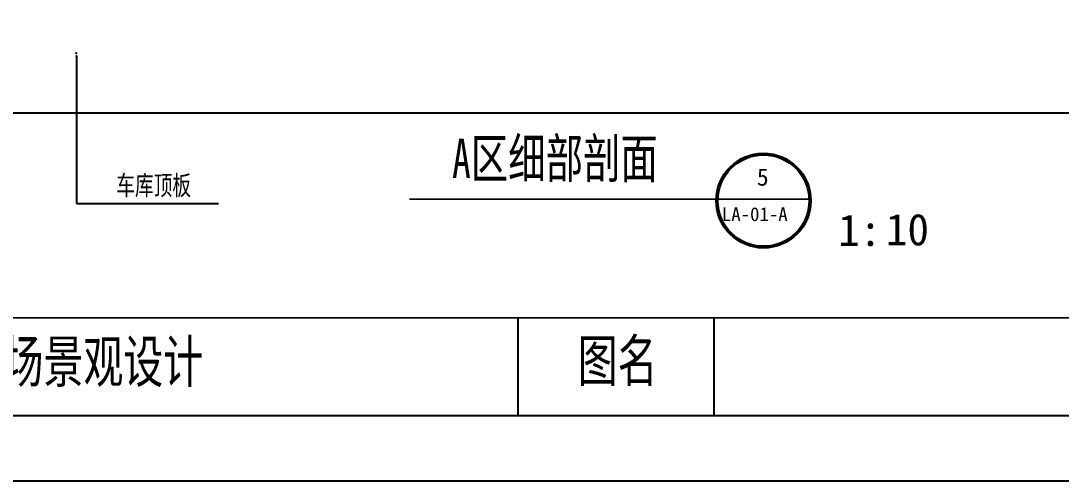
# Model space of a CAD drawing. Extents: x 109 to 4309, y -673 to 2245.
# Drawn here: x 1273 to 2866, y -673 to 32 of the extents above; entities that cross this region are included whole.
import ezdxf

# ---------------------------------------------------------------- set-up
doc = ezdxf.new("R2010")
doc.units = 0
doc.header["$MEASUREMENT"] = 0
doc.layers.get('0').update_dxf_attribs({"linetype": 'CONTINUOUS'})
for name, color, linetype in [('LEVEL', 2, 'CONTINUOUS'), ('TEXT', 41, 'CONTINUOUS'), ('TK', 1, 'CONTINUOUS')]:
    doc.layers.add(name, color=color, linetype=linetype)
doc.styles.get("Standard").update_dxf_attribs({"font": 'simhei.ttf'})
doc.styles.add('STYLE1', font='simsun.ttf', dxfattribs={"width": 0.7})

msp = doc.modelspace()

# ---------------------------------------------------------------- hatches: boundary and pattern name
at = {"layer": 'TEXT', "linetype": 'CONTINUOUS'}
h = msp.add_hatch(color=256, dxfattribs=at)
edge = h.paths.add_edge_path()
edge.add_arc((2409.8, -242.9), 72.5, 0, 360)
edge = h.paths.add_edge_path(flags=16)
edge.add_arc((2409.8, -242.9), 70, 0, 360)

# ---------------------------------------------------------------- linework, layer by layer
for p in [(1357.6, -17.1), (1358, -21.6)]:
    msp.add_point(p)
at = {"layer": 'LEVEL'}
msp.add_line((399.1, -108.3), (3073.2, -108.3), dxfattribs=at)
at = {"layer": 'TEXT'}
for p, q in [((1358, -21.6), (1358, -247.4)), ((1358, -247.4), (1575.6, -247.4))]:
    msp.add_line(p, q, dxfattribs=at)
at = {"layer": 'TEXT', "linetype": 'CONTINUOUS', "const_width": 2.5}
msp.add_lwpolyline([(1867.8, -240.6), (2479.8, -240.6)], dxfattribs=at)
at = {"layer": 'TEXT', "linetype": 'CONTINUOUS'}
for radius in [72.5, 70]:
    msp.add_circle((2409.8, -242.9), radius, dxfattribs=at)
at = {"layer": 'TK', "linetype": 'CONTINUOUS'}
for p, q in [((2034.4, -572.6), (2034.4, -422.6)), ((2334.4, -572.6), (2334.4, -422.6)), ((4209.4, -572.6), (359.4, -572.6)), ((4309.4, -672.6), (109.4, -672.6))]:
    msp.add_line(p, q, dxfattribs=at)
at = {"layer": 'TK', "linetype": 'CONTINUOUS', "const_width": 2.5}
for points in [[(359.4, 2177.4), (359.4, -572.6), (4209.4, -572.6), (4209.4, 2177.4), (359.4, 2177.4)], [(359.4, -422.6), (4209.4, -422.6)]]:
    msp.add_lwpolyline(points, dxfattribs=at)

# ---------------------------------------------------------------- texts
at = {"layer": 'TEXT', "linetype": 'CONTINUOUS', "style": 'STYLE1', "width": 0.7}
for s, height, p in [('A区细部剖面', 60, (1933.1, -208.2)), ('车库顶板', 30, (1418.9, -234.5))]:
    msp.add_text(s, height=height, dxfattribs=at).set_placement(p)
at = {"layer": 'TEXT', "linetype": 'CONTINUOUS'}
for s, height, p in [('5', 26.4, (2399.7, -220)), ('LA-01-A', 21.15, (2346.1, -274.3)), ('1:', 48.39, (2524.1, -312.4)), ('10', 48.39, (2597.3, -311.4))]:
    msp.add_text(s, height=height, dxfattribs=at).set_placement(p)
at = {"layer": 'TK', "linetype": 'CONTINUOUS', "style": 'STYLE1', "width": 0.7}
for s, p in [('OCT广场景观设计', (1093.9, -521.2)), ('图名', (2125.3, -520))]:
    msp.add_text(s, height=64, dxfattribs=at).set_placement(p)

doc.saveas('drawing.dxf')
